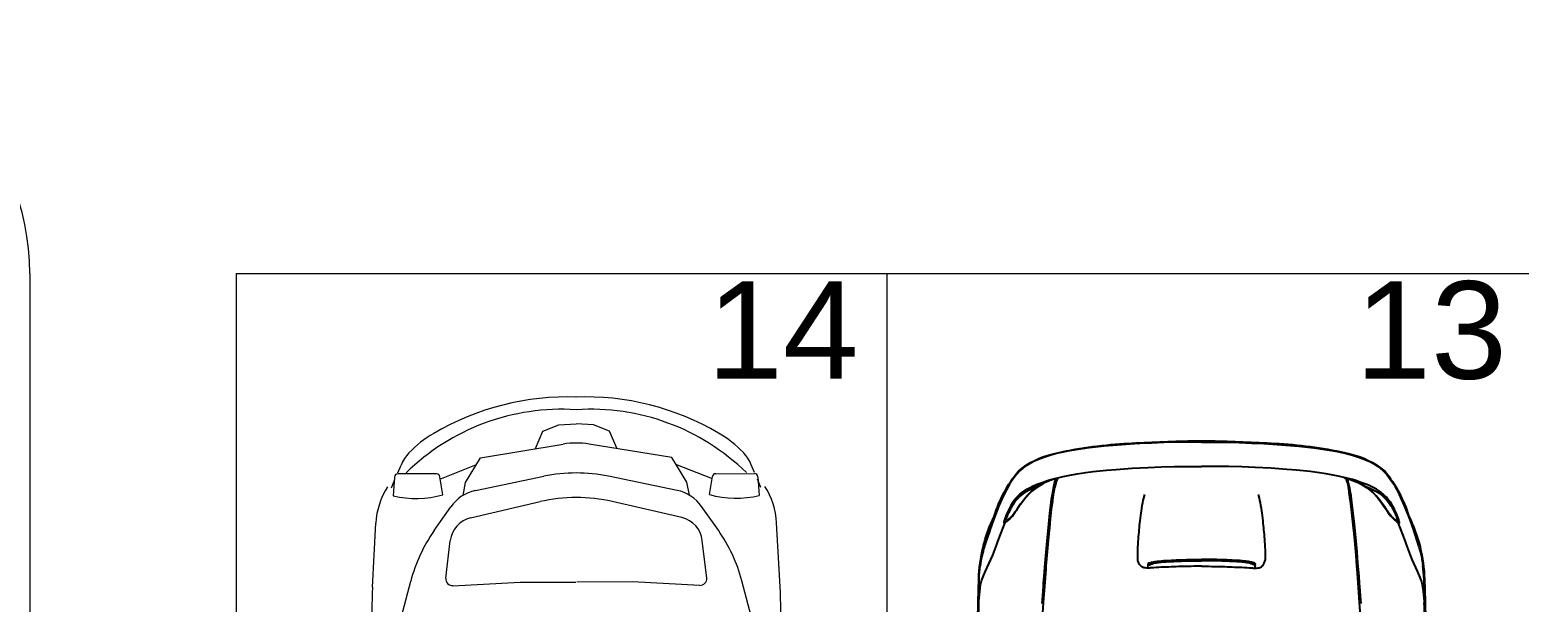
# Model space of a CAD drawing. Header units: inches. Extents: x 13 to 261, y -112 to -47.
# Drawn here: x 47.25 to 52.74, y -79.94 to -77.83 of the extents above; entities that cross this region are included whole.
import ezdxf

# ---------------------------------------------------------------- set-up
doc = ezdxf.new("R2010")
doc.units = ezdxf.units.IN
doc.header["$MEASUREMENT"] = 0
for name, color, linetype, lineweight in [('AUTOS', 6, 'Continuous', 20), ('BANQUETA', 2, 'Continuous', 18), ('CAJONES', 3, 'Continuous', 20), ('TEXTOS', 124, 'Continuous', 30)]:
    doc.layers.add(name, color=color, linetype=linetype, lineweight=lineweight)
doc.layers.add('CONTORNO', color=7, linetype='Continuous')
doc.styles.add('TEXTOS', font='ARIALUNI.TTF', dxfattribs={"height": 0.36})

msp = doc.modelspace()

# ---------------------------------------------------------------- linework, layer by layer
for p, q in [((51.0349, -79.4865), (51.0349, -79.4863)), ((52.1105, -79.4865), (52.1105, -79.4863)), ((51.0313, -79.5169), (51.0313, -79.5165)), ((52.1141, -79.5169), (52.1141, -79.5165)), ((50.7717, -79.7351), (50.7723, -79.7337)), ((52.3737, -79.7351), (52.3731, -79.7337)), ((51.3749, -79.8113), (51.3751, -79.8039)), ((51.3751, -79.8039), (51.3751, -79.7997)), ((51.7703, -79.8039), (51.7703, -79.7997)), ((51.7705, -79.8113), (51.7703, -79.8039))]:
    msp.add_line(p, q)
for points in [[(51.5065, -79.3491), (51.4935, -79.3493), (51.4337, -79.3507), (51.3877, -79.3523), (51.3417, -79.3545), (51.3417, -79.3545), (51.3415, -79.3545), (51.2775, -79.3587), (51.2137, -79.3641), (51.1581, -79.3701), (51.1497, -79.3711), (51.0863, -79.3811), (51.0853, -79.3813), (51.0497, -79.3885), (51.0429, -79.3901), (51.0165, -79.3971), (50.9903, -79.4055), (50.9649, -79.4151), (50.9497, -79.4221), (50.9351, -79.4301), (50.9211, -79.4391), (50.9041, -79.4531), (50.8897, -79.4685), (50.8767, -79.4851), (50.8641, -79.5045), (50.8529, -79.5245), (50.8479, -79.5341), (50.8361, -79.5589), (50.8253, -79.5839), (50.8089, -79.6255), (50.7929, -79.6699), (50.7899, -79.6787), (50.7763, -79.7203), (50.7737, -79.7289), (50.7723, -79.7337)], [(51.5727, -79.3489), (51.5283, -79.3489), (51.5065, -79.3491)], [(51.5727, -79.3489), (51.6171, -79.3489), (51.6389, -79.3491)], [(51.6389, -79.3491), (51.6519, -79.3493), (51.7117, -79.3507), (51.7577, -79.3523), (51.8037, -79.3545), (51.8037, -79.3545), (51.8039, -79.3545), (51.8679, -79.3587), (51.9317, -79.3641), (51.9873, -79.3701), (51.9957, -79.3711), (52.0591, -79.3811), (52.0601, -79.3813), (52.0957, -79.3885), (52.1025, -79.3901), (52.1289, -79.3971), (52.1551, -79.4055), (52.1805, -79.4151), (52.1957, -79.4221), (52.2103, -79.4301), (52.2243, -79.4391), (52.2413, -79.4531), (52.2557, -79.4685), (52.2687, -79.4851), (52.2813, -79.5045), (52.2925, -79.5245), (52.2975, -79.5341), (52.3093, -79.5589), (52.3201, -79.5839), (52.3365, -79.6255), (52.3525, -79.6699), (52.3555, -79.6787), (52.3691, -79.7203), (52.3717, -79.7289), (52.3731, -79.7337)], [(51.0317, -79.4847), (51.0247, -79.4871), (51.0143, -79.4909), (50.9993, -79.4967), (50.9953, -79.4985), (50.9841, -79.5039), (50.9645, -79.5159), (50.9471, -79.5299), (50.9367, -79.5401), (50.9267, -79.5507), (50.9241, -79.5539), (50.9121, -79.5691), (50.9041, -79.5805), (50.8943, -79.5945), (50.8885, -79.6027), (50.8843, -79.6089), (50.8841, -79.6095), (50.8795, -79.6159), (50.8747, -79.6221), (50.8691, -79.6283), (50.8653, -79.6319), (50.8607, -79.6361), (50.8521, -79.6429), (50.8491, -79.6449), (50.8483, -79.6455), (50.8477, -79.6457)], [(50.8873, -79.5573), (50.8911, -79.5527), (50.8925, -79.5513), (50.8977, -79.5461), (50.9027, -79.5413), (50.9121, -79.5337), (50.9169, -79.5301), (50.9281, -79.5227), (50.9399, -79.5163), (50.9519, -79.5105), (50.9631, -79.5057), (50.9853, -79.4975), (51.0041, -79.4911), (51.0165, -79.4875)], [(50.9847, -79.9451), (50.9857, -79.9309), (50.9893, -79.8815), (50.9901, -79.8699), (50.9921, -79.8443), (50.9959, -79.7961), (50.9991, -79.7551), (51.0029, -79.7143), (51.0091, -79.6507), (51.0135, -79.6107), (51.0183, -79.5703), (51.0197, -79.5599), (51.0215, -79.5471), (51.0235, -79.5345), (51.0247, -79.5263), (51.0261, -79.5183), (51.0305, -79.4999), (51.0325, -79.4931), (51.0349, -79.4865)], [(51.0165, -79.4875), (51.0627, -79.4757), (51.0685, -79.4745), (51.0807, -79.4719), (51.1133, -79.4659), (51.1461, -79.4613), (51.1727, -79.4579), (51.2225, -79.4527), (51.2577, -79.4495), (51.3167, -79.4453), (51.3757, -79.4425), (51.4237, -79.4407), (51.4717, -79.4393), (51.5235, -79.4389), (51.5727, -79.4387)], [(51.0401, -79.4849), (51.0395, -79.4865), (51.0377, -79.4915), (51.0355, -79.4981), (51.0347, -79.5009), (51.0313, -79.5165)], [(51.0349, -79.4863), (51.0351, -79.4853), (51.0345, -79.4847), (51.0317, -79.4847)], [(51.0401, -79.4849), (51.0423, -79.4827), (51.0459, -79.4811)], [(52.1289, -79.4875), (52.0827, -79.4757), (52.0769, -79.4745), (52.0647, -79.4719), (52.0321, -79.4659), (51.9993, -79.4613), (51.9727, -79.4579), (51.9229, -79.4527), (51.8877, -79.4495), (51.8287, -79.4453), (51.7697, -79.4425), (51.7217, -79.4407), (51.6737, -79.4393), (51.6219, -79.4389), (51.5727, -79.4387)], [(52.1053, -79.4849), (52.1031, -79.4827), (52.0995, -79.4811)], [(52.1053, -79.4849), (52.1059, -79.4865), (52.1077, -79.4915), (52.1099, -79.4981), (52.1107, -79.5009), (52.1141, -79.5165)], [(52.1105, -79.4863), (52.1103, -79.4853), (52.1109, -79.4847), (52.1137, -79.4847)], [(52.1607, -79.9451), (52.1597, -79.9309), (52.1561, -79.8815), (52.1553, -79.8699), (52.1533, -79.8443), (52.1495, -79.7961), (52.1463, -79.7551), (52.1425, -79.7143), (52.1363, -79.6507), (52.1319, -79.6107), (52.1271, -79.5703), (52.1257, -79.5599), (52.1239, -79.5471), (52.1219, -79.5345), (52.1207, -79.5263), (52.1193, -79.5183), (52.1149, -79.4999), (52.1129, -79.4931), (52.1105, -79.4865)], [(52.1137, -79.4847), (52.1207, -79.4871), (52.1311, -79.4909), (52.1461, -79.4967), (52.1501, -79.4985), (52.1613, -79.5039), (52.1809, -79.5159), (52.1983, -79.5299), (52.2087, -79.5401), (52.2187, -79.5507), (52.2213, -79.5539), (52.2333, -79.5691), (52.2413, -79.5805), (52.2511, -79.5945), (52.2569, -79.6027), (52.2611, -79.6089), (52.2613, -79.6095), (52.2659, -79.6159), (52.2707, -79.6221), (52.2763, -79.6283), (52.2801, -79.6319), (52.2847, -79.6361), (52.2933, -79.6429), (52.2963, -79.6449), (52.2971, -79.6455), (52.2977, -79.6457)], [(52.2581, -79.5573), (52.2543, -79.5527), (52.2529, -79.5513), (52.2477, -79.5461), (52.2427, -79.5413), (52.2333, -79.5337), (52.2285, -79.5301), (52.2173, -79.5227), (52.2055, -79.5163), (52.1935, -79.5105), (52.1823, -79.5057), (52.1601, -79.4975), (52.1413, -79.4911), (52.1289, -79.4875)], [(50.9733, -79.5101), (50.9541, -79.5177), (50.9371, -79.5257), (50.9255, -79.5321), (50.9249, -79.5323), (50.9149, -79.5391), (50.9053, -79.5467), (50.8889, -79.5635), (50.8829, -79.5711), (50.8741, -79.5845), (50.8727, -79.5869), (50.8703, -79.5911), (50.8679, -79.5955), (50.8677, -79.5959), (50.8605, -79.6097), (50.8571, -79.6167), (50.8539, -79.6241), (50.8509, -79.6317), (50.8491, -79.6371), (50.8485, -79.6397), (50.8487, -79.6413), (50.8495, -79.6421), (50.8511, -79.6415), (50.8519, -79.6409), (50.8547, -79.6389), (50.8579, -79.6363), (50.8637, -79.6313), (50.8679, -79.6273), (50.8711, -79.6241), (50.8769, -79.6175), (50.8811, -79.6121), (50.8855, -79.6059), (50.8919, -79.5967), (50.8983, -79.5871), (50.9051, -79.5773), (50.9055, -79.5767), (50.9165, -79.5615), (50.9287, -79.5469), (50.9451, -79.5303), (50.9499, -79.5263), (50.9649, -79.5151), (50.9871, -79.5025)], [(50.9835, -80.0429), (50.9843, -80.0259), (50.9847, -80.0191), (50.9899, -79.9411), (50.9953, -79.8671), (50.9991, -79.8179), (50.9999, -79.8081), (50.9999, -79.8069), (51.0031, -79.7661), (51.0067, -79.7255), (51.0105, -79.6861), (51.0125, -79.6661), (51.0159, -79.6319), (51.0197, -79.5981), (51.0197, -79.5981), (51.0237, -79.5665), (51.0243, -79.5615), (51.0281, -79.5353), (51.0289, -79.5311), (51.0313, -79.5169)], [(51.5727, -79.8071), (51.5633, -79.8071), (51.5537, -79.8073), (51.5443, -79.8073), (51.5347, -79.8075), (51.5251, -79.8075), (51.5157, -79.8077), (51.5061, -79.8079), (51.4967, -79.8083), (51.4875, -79.8085), (51.4785, -79.8089), (51.4693, -79.8091), (51.4603, -79.8095), (51.4513, -79.8099), (51.4421, -79.8103), (51.4331, -79.8107), (51.4241, -79.8111), (51.4149, -79.8117), (51.4059, -79.8121), (51.3967, -79.8127), (51.3877, -79.8133), (51.3845, -79.8135), (51.3813, -79.8137), (51.3781, -79.8139), (51.3749, -79.8139), (51.3703, -79.8137), (51.3657, -79.8133), (51.3629, -79.8129), (51.3601, -79.8125), (51.3573, -79.8115), (51.3545, -79.8103), (51.3519, -79.8087), (51.3497, -79.8069), (51.3477, -79.8049), (51.3459, -79.8027), (51.3441, -79.8003), (51.3427, -79.7979), (51.3413, -79.7953), (51.3401, -79.7925), (51.3389, -79.7891), (51.3381, -79.7857), (51.3373, -79.7821), (51.3371, -79.7787), (51.3371, -79.7681), (51.3371, -79.7573), (51.3373, -79.7467), (51.3377, -79.7361), (51.3383, -79.7263), (51.3389, -79.7165), (51.3397, -79.7069), (51.3403, -79.6985), (51.3411, -79.6901), (51.3419, -79.6817), (51.3427, -79.6733), (51.3435, -79.6649), (51.3443, -79.6563), (51.3451, -79.6477), (51.3459, -79.6391), (51.3471, -79.6293), (51.3483, -79.6197), (51.3485, -79.6191), (51.3497, -79.6109), (51.3509, -79.6027), (51.3519, -79.5945), (51.3537, -79.5831), (51.3559, -79.5719), (51.3575, -79.5639), (51.3595, -79.5561), (51.3631, -79.5419)], [(51.5727, -79.8071), (51.5821, -79.8071), (51.5917, -79.8073), (51.6011, -79.8073), (51.6107, -79.8075), (51.6203, -79.8075), (51.6297, -79.8077), (51.6393, -79.8079), (51.6487, -79.8083), (51.6579, -79.8085), (51.6669, -79.8089), (51.6761, -79.8091), (51.6851, -79.8095), (51.6941, -79.8099), (51.7033, -79.8103), (51.7123, -79.8107), (51.7213, -79.8111), (51.7305, -79.8117), (51.7395, -79.8121), (51.7487, -79.8127), (51.7577, -79.8133), (51.7609, -79.8135), (51.7641, -79.8137), (51.7673, -79.8139), (51.7705, -79.8139), (51.7751, -79.8137), (51.7797, -79.8133), (51.7825, -79.8129), (51.7853, -79.8125), (51.7881, -79.8115), (51.7909, -79.8103), (51.7935, -79.8087), (51.7957, -79.8069), (51.7977, -79.8049), (51.7995, -79.8027), (51.8013, -79.8003), (51.8027, -79.7979), (51.8041, -79.7953), (51.8053, -79.7925), (51.8065, -79.7891), (51.8073, -79.7857), (51.8081, -79.7821), (51.8083, -79.7787), (51.8083, -79.7681), (51.8083, -79.7573), (51.8081, -79.7467), (51.8077, -79.7361), (51.8071, -79.7263), (51.8065, -79.7165), (51.8057, -79.7069), (51.8051, -79.6985), (51.8043, -79.6901), (51.8035, -79.6817), (51.8027, -79.6733), (51.8019, -79.6649), (51.8011, -79.6563), (51.8003, -79.6477), (51.7995, -79.6391), (51.7983, -79.6293), (51.7971, -79.6197), (51.7969, -79.6191), (51.7957, -79.6109), (51.7945, -79.6027), (51.7935, -79.5945), (51.7917, -79.5831), (51.7895, -79.5719), (51.7879, -79.5639), (51.7859, -79.5561), (51.7823, -79.5419)], [(52.1619, -80.0429), (52.1611, -80.0259), (52.1607, -80.0191), (52.1555, -79.9411), (52.1501, -79.8671), (52.1463, -79.8179), (52.1455, -79.8081), (52.1455, -79.8069), (52.1423, -79.7661), (52.1387, -79.7255), (52.1349, -79.6861), (52.1329, -79.6661), (52.1295, -79.6319), (52.1257, -79.5981), (52.1257, -79.5981), (52.1217, -79.5665), (52.1211, -79.5615), (52.1173, -79.5353), (52.1165, -79.5311), (52.1141, -79.5169)], [(52.1721, -79.5101), (52.1913, -79.5177), (52.2083, -79.5257), (52.2199, -79.5321), (52.2205, -79.5323), (52.2305, -79.5391), (52.2401, -79.5467), (52.2565, -79.5635), (52.2625, -79.5711), (52.2713, -79.5845), (52.2727, -79.5869), (52.2751, -79.5911), (52.2775, -79.5955), (52.2777, -79.5959), (52.2849, -79.6097), (52.2883, -79.6167), (52.2915, -79.6241), (52.2945, -79.6317), (52.2963, -79.6371), (52.2969, -79.6397), (52.2967, -79.6413), (52.2959, -79.6421), (52.2943, -79.6415), (52.2935, -79.6409), (52.2907, -79.6389), (52.2875, -79.6363), (52.2817, -79.6313), (52.2775, -79.6273), (52.2743, -79.6241), (52.2685, -79.6175), (52.2643, -79.6121), (52.2599, -79.6059), (52.2535, -79.5967), (52.2471, -79.5871), (52.2403, -79.5773), (52.2399, -79.5767), (52.2289, -79.5615), (52.2167, -79.5469), (52.2003, -79.5303), (52.1955, -79.5263), (52.1805, -79.5151), (52.1583, -79.5025)], [(50.8873, -79.5573), (50.8777, -79.5699), (50.8693, -79.5833), (50.8627, -79.5955), (50.8607, -79.5999), (50.8549, -79.6125), (50.8495, -79.6255), (50.8495, -79.6257), (50.8471, -79.6323), (50.8449, -79.6397), (50.8439, -79.6457)], [(52.2581, -79.5573), (52.2677, -79.5699), (52.2761, -79.5833), (52.2827, -79.5955), (52.2847, -79.5999), (52.2905, -79.6125), (52.2959, -79.6255), (52.2959, -79.6257), (52.2983, -79.6323), (52.3005, -79.6397), (52.3015, -79.6457)], [(50.7511, -79.9373), (50.7543, -79.9009), (50.7575, -79.8757), (50.7613, -79.8611), (50.7685, -79.8431), (50.7763, -79.8253), (50.7957, -79.7823), (50.8023, -79.7663), (50.8137, -79.7363), (50.8247, -79.7061), (50.8477, -79.6457)], [(50.8439, -79.6457), (50.8439, -79.6457), (50.8441, -79.6475), (50.8451, -79.6479)], [(52.3943, -79.9373), (52.3911, -79.9009), (52.3879, -79.8757), (52.3841, -79.8611), (52.3769, -79.8431), (52.3691, -79.8253), (52.3497, -79.7823), (52.3431, -79.7663), (52.3317, -79.7363), (52.3207, -79.7061), (52.2977, -79.6457)], [(52.3015, -79.6457), (52.3015, -79.6457), (52.3013, -79.6475), (52.3003, -79.6479)], [(50.7717, -79.7351), (50.7701, -79.7407), (50.7673, -79.7499), (50.7665, -79.7529), (50.7643, -79.7601), (50.7619, -79.7709), (50.7599, -79.7809), (50.7589, -79.7873), (50.7565, -79.8059)], [(52.3737, -79.7351), (52.3753, -79.7407), (52.3781, -79.7499), (52.3789, -79.7529), (52.3811, -79.7601), (52.3835, -79.7709), (52.3855, -79.7809), (52.3865, -79.7873), (52.3889, -79.8059)], [(50.7517, -79.9285), (50.7513, -79.9045), (50.7519, -79.8799), (50.7523, -79.8591), (50.7529, -79.8401), (50.7537, -79.8287), (50.7549, -79.8181), (50.7565, -79.8059)], [(51.3777, -79.7959), (51.3757, -79.7973), (51.3751, -79.7997)], [(51.3773, -79.8029), (51.3757, -79.8043), (51.3751, -79.8065)], [(51.3773, -79.8029), (51.3801, -79.8015), (51.3833, -79.8001), (51.3851, -79.7995), (51.3885, -79.7983), (51.3901, -79.7977), (51.3951, -79.7963), (51.3999, -79.7951), (51.4049, -79.7941), (51.4099, -79.7933), (51.4111, -79.7931), (51.4133, -79.7929), (51.4235, -79.7921), (51.4329, -79.7913), (51.4421, -79.7907), (51.4515, -79.7901), (51.4607, -79.7895), (51.4701, -79.7891), (51.4793, -79.7887), (51.4887, -79.7883), (51.4981, -79.7879), (51.5073, -79.7877), (51.5167, -79.7875), (51.5261, -79.7873), (51.5353, -79.7871), (51.5447, -79.7871), (51.5541, -79.7869), (51.5633, -79.7869), (51.5727, -79.7869)], [(51.3777, -79.7959), (51.3799, -79.7951), (51.3833, -79.7941), (51.3849, -79.7935), (51.3885, -79.7925), (51.3899, -79.7921), (51.3949, -79.7911), (51.3999, -79.7901), (51.4049, -79.7891), (51.4099, -79.7885), (51.4111, -79.7885), (51.4127, -79.7883), (51.4231, -79.7873), (51.4323, -79.7865), (51.4417, -79.7859), (51.4511, -79.7853), (51.4605, -79.7847), (51.4699, -79.7843), (51.4791, -79.7837), (51.4885, -79.7835), (51.4979, -79.7831), (51.5073, -79.7829), (51.5167, -79.7825), (51.5259, -79.7825), (51.5353, -79.7823), (51.5447, -79.7821), (51.5541, -79.7821), (51.5633, -79.7821), (51.5727, -79.7821)], [(51.7677, -79.7959), (51.7655, -79.7951), (51.7621, -79.7941), (51.7605, -79.7935), (51.7569, -79.7925), (51.7555, -79.7921), (51.7505, -79.7911), (51.7455, -79.7901), (51.7405, -79.7891), (51.7355, -79.7885), (51.7343, -79.7885), (51.7327, -79.7883), (51.7223, -79.7873), (51.7131, -79.7865), (51.7037, -79.7859), (51.6943, -79.7853), (51.6849, -79.7847), (51.6755, -79.7843), (51.6663, -79.7837), (51.6569, -79.7835), (51.6475, -79.7831), (51.6381, -79.7829), (51.6287, -79.7825), (51.6195, -79.7825), (51.6101, -79.7823), (51.6007, -79.7821), (51.5913, -79.7821), (51.5821, -79.7821), (51.5727, -79.7821)], [(51.7681, -79.8029), (51.7653, -79.8015), (51.7621, -79.8001), (51.7603, -79.7995), (51.7569, -79.7983), (51.7553, -79.7977), (51.7503, -79.7963), (51.7455, -79.7951), (51.7405, -79.7941), (51.7355, -79.7933), (51.7343, -79.7931), (51.7321, -79.7929), (51.7219, -79.7921), (51.7125, -79.7913), (51.7033, -79.7907), (51.6939, -79.7901), (51.6847, -79.7895), (51.6753, -79.7891), (51.6661, -79.7887), (51.6567, -79.7883), (51.6473, -79.7879), (51.6381, -79.7877), (51.6287, -79.7875), (51.6193, -79.7873), (51.6101, -79.7871), (51.6007, -79.7871), (51.5913, -79.7869), (51.5821, -79.7869), (51.5727, -79.7869)], [(51.7677, -79.7959), (51.7697, -79.7973), (51.7703, -79.7997)], [(51.7681, -79.8029), (51.7697, -79.8043), (51.7703, -79.8065)], [(52.3937, -79.9285), (52.3941, -79.9045), (52.3935, -79.8799), (52.3931, -79.8591), (52.3925, -79.8401), (52.3917, -79.8287), (52.3905, -79.8181), (52.3889, -79.8059)], [(50.7445, -80.3363), (50.7443, -80.3249), (50.7443, -80.3063), (50.7445, -80.2871), (50.7447, -80.2671), (50.7451, -80.2433), (50.7457, -80.2191), (50.7463, -80.1943), (50.7469, -80.1691), (50.7475, -80.1473), (50.7479, -80.1253), (50.7483, -80.1033), (50.7487, -80.0813), (50.7493, -80.0593), (50.7499, -80.0297), (50.7503, -80.0033), (50.7505, -79.9895), (50.7509, -79.9793), (50.7511, -79.9613), (50.7511, -79.9541), (50.7515, -79.9445), (50.7511, -79.9373)], [(50.7511, -79.9381), (50.7511, -79.9373), (50.7511, -79.9363)], [(52.401, -80.3363), (52.4011, -80.3249), (52.4011, -80.3063), (52.4009, -80.2871), (52.4007, -80.2671), (52.4003, -80.2433), (52.3997, -80.2191), (52.3991, -80.1943), (52.3985, -80.1691), (52.3979, -80.1473), (52.3975, -80.1253), (52.3971, -80.1033), (52.3967, -80.0813), (52.3961, -80.0593), (52.3955, -80.0297), (52.3951, -80.0033), (52.3949, -79.9895), (52.3945, -79.9793), (52.3943, -79.9613), (52.3943, -79.9541), (52.3939, -79.9445), (52.3943, -79.9373)], [(52.3943, -79.9381), (52.3943, -79.9373), (52.3943, -79.9363)]]:
    msp.add_lwpolyline(points)
for p in [(51.3415, -79.3545), (51.8039, -79.3545)]:
    msp.add_point(p)
at = {"layer": 'AUTOS'}
for p, q in [((49.1155, -79.3719), (49.1425, -79.3086)), ((49.1425, -79.3086), (49.2024, -79.2849)), ((49.2024, -79.2849), (49.2657, -79.2812)), ((49.3293, -79.2848), (49.2661, -79.2812)), ((49.3894, -79.3083), (49.3293, -79.2848)), ((49.4164, -79.3716), (49.3894, -79.3083)), ((48.9132, -79.4065), (49.2183, -79.3561)), ((49.6188, -79.4059), (49.3137, -79.356)), ((48.608, -79.4624), (48.6201, -79.4335)), ((48.7637, -79.4859), (48.8979, -79.4317)), ((48.8576, -79.4981), (48.9132, -79.4065)), ((49.6746, -79.4973), (49.6188, -79.4059)), ((49.7684, -79.4849), (49.6341, -79.431)), ((49.9241, -79.4611), (49.9119, -79.4322)), ((48.5846, -79.518), (48.5977, -79.4868)), ((48.5957, -79.4779), (48.5913, -79.547)), ((48.7513, -79.4664), (48.608, -79.4664)), ((48.7747, -79.5431), (48.7634, -79.4766)), ((48.8943, -79.5278), (49.1466, -79.4752)), ((49.638, -79.5271), (49.3855, -79.475)), ((49.7576, -79.5421), (49.7687, -79.4757)), ((49.7808, -79.4654), (49.9242, -79.4651)), ((49.9476, -79.5166), (49.9345, -79.4855)), ((49.9364, -79.4766), (49.941, -79.5456)), ((48.8486, -79.5454), (48.8576, -79.4981)), ((49.6837, -79.5445), (49.6746, -79.4973)), ((48.7423, -79.6755), (48.8037, -79.5876)), ((48.8767, -79.6285), (49.1331, -79.5687)), ((49.6558, -79.6277), (49.3992, -79.5684)), ((49.7903, -79.6745), (49.7287, -79.5867)), ((48.5148, -79.8841), (48.5271, -79.6484)), ((50.0182, -79.8827), (50.0054, -79.6469)), ((48.7854, -79.8515), (48.8015, -79.7127)), ((49.7475, -79.8506), (49.7311, -79.7118)), ((48.6216, -79.992), (48.6557, -79.8627)), ((48.8111, -79.8788), (49.0588, -79.8654)), ((49.0588, -79.8654), (49.2649, -79.8656)), ((49.4742, -79.8649), (49.2681, -79.8656)), ((49.7219, -79.8779), (49.4742, -79.8649)), ((49.9116, -79.9908), (49.8773, -79.8615))]:
    msp.add_line(p, q, dxfattribs=at)
for centre, radius, start, end in [((49.2356, -80.1586), 0.9767, 88.0694, 120.4577), ((49.2979, -80.1585), 0.9767, 59.6553, 92.0435), ((49.2121, -80.0459), 0.8181, 86.2451, 134.5195), ((49.3212, -80.0458), 0.8181, 45.5935, 93.8679), ((48.9536, -79.679), 0.4204, 120.4577, 136.3836), ((49.5789, -79.6784), 0.4204, 43.7293, 59.6553), ((49.2662, -79.6464), 0.2942, 80.7246, 99.3883), ((48.7558, -79.4905), 0.1471, 136.3836, 157.2014), ((49.7764, -79.4895), 0.1471, 22.9116, 43.7293), ((48.608, -79.4787), 0.0123, 90, 176.3304), ((48.7513, -79.4787), 0.0123, 9.6077, 90), ((49.2666, -80.0513), 0.5885, 78.3436, 101.7694), ((49.7808, -79.4777), 0.0123, 90.113, 170.5053), ((49.9242, -79.4774), 0.0123, 3.7825, 90.113), ((48.8014, -79.6619), 0.2745, 147.3299, 177.1824), ((48.6757, -79.2059), 0.3514, 256.0961, 286.3535), ((48.9243, -79.6718), 0.1471, 101.7694, 145.07), ((49.6082, -79.6711), 0.1471, 35.0429, 78.3436), ((49.8559, -79.2047), 0.3514, 253.7595, 284.0169), ((49.7312, -79.661), 0.2745, 2.9306, 32.783), ((49.2667, -80.1418), 0.5885, 76.9903, 103.1226), ((48.8989, -79.724), 0.0981, 103.1226, 173.376), ((49.6337, -79.7233), 0.0981, 6.737, 76.9903), ((49.2248, -80.0124), 0.5885, 145.07, 165.2551), ((49.3085, -80.0124), 0.5885, 14.8579, 35.0429), ((48.8098, -79.8543), 0.0245, 173.376, 273.115), ((49.7232, -79.8534), 0.0245, 266.9979, 6.737), ((50.2778, -79.9765), 1.7654, 176.9998, 188.3676), ((48.2554, -79.9785), 1.7654, 351.7454, 3.1132)]:
    msp.add_arc(centre, radius, start, end, dxfattribs=at)
at = {"layer": 'BANQUETA'}
msp.add_line((47.2507, -78.7268), (47.2507, -83.9268), dxfattribs=at)
msp.add_arc((46.3507, -78.7268), 0.9, 0, 180, dxfattribs=at)
at = {"layer": 'CAJONES'}
for p, q in [((48.0115, -78.7268), (64.8115, -78.7268)), ((48.0115, -78.7268), (48.0115, -83.7268)), ((50.4115, -78.7268), (50.4115, -83.7268))]:
    msp.add_line(p, q, dxfattribs=at)
at = {"layer": 'CONTORNO'}
msp.add_lwpolyline([(50.7446, -80.1466), (50.7484, -79.9368), (50.7506, -79.8546, -0.106077), (50.808, -79.6232, -0.095583), (50.8969, -79.4558, -0.117633), (51.0263, -79.3919, -0.042133), (51.2864, -79.3545, -0.008505), (51.5225, -79.3446, -0.009992), (51.5727, -79.3443, -0.009992), (51.623, -79.3446, -0.008505), (51.8591, -79.3545, -0.042133), (52.1191, -79.3919, -0.117633), (52.2485, -79.4558, -0.095583), (52.3375, -79.6232, -0.106077), (52.3949, -79.8546), (52.3971, -79.9368), (52.4008, -80.1466)], format="xyb", dxfattribs=at)

# ---------------------------------------------------------------- texts
at = {"layer": 'TEXTOS', "style": 'TEXTOS'}
for s, p in [('14', (49.7488, -79.1151)), ('13', (52.1396, -79.1151))]:
    msp.add_text(s, height=0.36, dxfattribs=at).set_placement(p)

doc.saveas('drawing.dxf')
